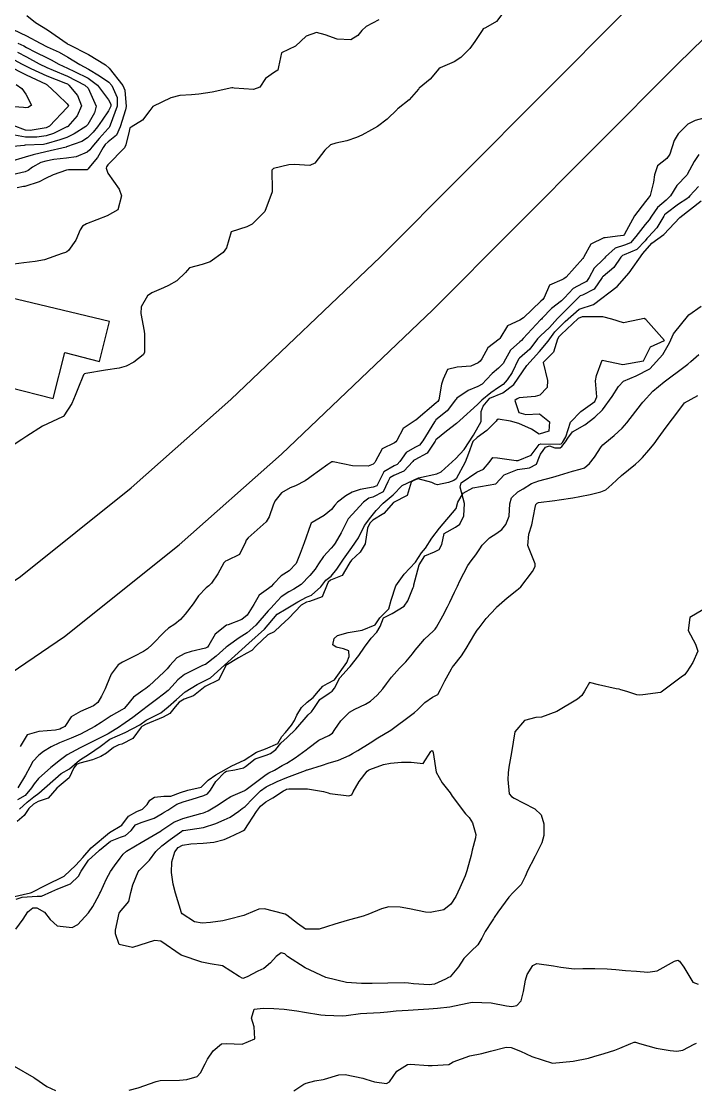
# Model space of a CAD drawing. Header units: metres. Extents: x 307586 to 320046, y 7427249 to 7434250.
# Drawn here: x 314091.7 to 314156.9, y 7432944.3 to 7433047.5 of the extents above; entities that cross this region are included whole.
import ezdxf

# ---------------------------------------------------------------- set-up
doc = ezdxf.new("R2010")
doc.units = ezdxf.units.M
doc.header["$MEASUREMENT"] = 0
for name, color, linetype in [('Curvas de Nivel 1m', 11, 'Continuous'), ('Curvas de Nivel 5m', 15, 'Continuous'), ('Edificações', 30, 'Continuous'), ('Hidrografia', 140, 'Continuous'), ('Vias Primárias', 230, 'Continuous')]:
    doc.layers.add(name, color=color, linetype=linetype)

msp = doc.modelspace()

# ---------------------------------------------------------------- linework, layer by layer
at = {"layer": 'Curvas de Nivel 1m', "flags": 128}
for points, elevation in [([(314138.25, 7433048.28), (314137.61, 7433047.46), (314136.55, 7433046.85), (314136.33, 7433046.75), (314136.23, 7433046.61), (314135.54, 7433045.53), (314135.04, 7433044.87), (314134.19, 7433044), (314133.52, 7433043.56), (314132.18, 7433043), (314132.05, 7433042.9), (314131.2, 7433041.89), (314130.15, 7433041.01), (314130.11, 7433040.97), (314130.08, 7433040.93), (314129.19, 7433039.89), (314128.13, 7433039.06), (314128.07, 7433039.01), (314128.01, 7433038.95), (314127.06, 7433038.02), (314126.12, 7433037.31), (314125.55, 7433036.98), (314124.62, 7433036.48), (314124.1, 7433036.25), (314123.17, 7433035.93), (314122.09, 7433035.71), (314121.57, 7433035.55), (314121.03, 7433035.04), (314120.07, 7433033.77), (314119.58, 7433033.55), (314118.07, 7433033.65), (314117.54, 7433033.61), (314116.06, 7433033.27), (314115.9, 7433033.09), (314115.95, 7433031.17), (314115.95, 7433031.09), (314115.94, 7433031), (314115.24, 7433029.1), (314114, 7433027.88), (314113.51, 7433027.62), (314111.99, 7433027.14), (314111.52, 7433025.6), (314111.21, 7433025.15), (314109.95, 7433024.23), (314109.17, 7433023.96), (314107.95, 7433023.66), (314107.73, 7433023.41), (314107.58, 7433023.19), (314106.73, 7433022.4), (314105.92, 7433021.93), (314105.43, 7433021.71), (314104.33, 7433021.23), (314103.91, 7433020.96), (314103.27, 7433019.87), (314103.24, 7433019.25), (314103.58, 7433017.54), (314103.62, 7433017.24), (314103.61, 7433015.48), (314103.49, 7433015.24), (314102.56, 7433014.53), (314101.83, 7433014.13), (314101.16, 7433013.94), (314099.83, 7433013.75), (314097.95, 7433013.43), (314097.82, 7433013.41), (314097.76, 7433013.38), (314097.71, 7433013.31), (314097.16, 7433011.96), (314096.91, 7433011.32), (314096.57, 7433010.54), (314095.82, 7433009.33), (314095.77, 7433009.29), (314095.69, 7433009.25), (314093.76, 7433008.35), (314092.22, 7433007.38), (314091.96, 7433007.17), (314091.75, 7433007.04), (314090.73, 7433006.39)], 726), ([(314092.24, 7433048.06), (314093.07, 7433047.37), (314094.22, 7433046.67), (314096.14, 7433045.33), (314096.18, 7433045.31), (314096.2, 7433045.29), (314096.29, 7433045.24), (314098.19, 7433044.27), (314099.83, 7433043.29), (314100.18, 7433042.97), (314101.52, 7433041.27), (314101.71, 7433040.83), (314101.84, 7433039.26), (314101.78, 7433038.92), (314101.25, 7433037.27), (314100.89, 7433036.49), (314100.09, 7433035.82), (314099.8, 7433035.58), (314099.61, 7433035.29), (314099.05, 7433034.33), (314098.22, 7433033.31), (314098.15, 7433033.22), (314098.06, 7433033.14), (314096.26, 7433033.13), (314096.06, 7433033.09), (314094.77, 7433032.63), (314094.05, 7433032.3), (314093.43, 7433031.98), (314092.04, 7433031.53), (314091.91, 7433031.51), (314091.3, 7433031.39)], 728), ([(314126.24, 7433047.64), (314125.03, 7433046.99), (314124.62, 7433046.6), (314124.22, 7433046.11), (314123.53, 7433045.69), (314122.21, 7433045.75), (314121.07, 7433046.19), (314120.22, 7433046.4), (314119.24, 7433046.04), (314118.2, 7433045.07), (314116.85, 7433044.43), (314116.54, 7433043.09), (314116.48, 7433042.78), (314116.18, 7433042.57), (314115.3, 7433041.96), (314114.74, 7433041.11), (314114.15, 7433040.9), (314112.26, 7433041.04), (314112.15, 7433041.05), (314112.06, 7433041.05), (314110.15, 7433040.65), (314108.87, 7433040.45), (314108.14, 7433040.39), (314107.03, 7433040.31), (314106.14, 7433040.09), (314104.42, 7433039.24), (314104.13, 7433038.87), (314103.42, 7433037.94), (314102.31, 7433037.26), (314102.18, 7433037.19), (314102.11, 7433036.86), (314101.8, 7433035.55), (314101.66, 7433035.27), (314100.07, 7433033.61), (314099.94, 7433033.42), (314099.91, 7433033.29), (314100.06, 7433032.8), (314101.15, 7433031.27), (314101.39, 7433030.63), (314101.02, 7433029.27), (314100.01, 7433028.67), (314099.01, 7433028.3), (314098, 7433027.9), (314097.62, 7433027.69), (314097.38, 7433027.32), (314096.97, 7433026.33), (314096.26, 7433025.33), (314096.09, 7433025.2), (314095.96, 7433025.15), (314095.66, 7433025.04), (314093.95, 7433024.44), (314093.05, 7433024.27), (314091.95, 7433024.13), (314090.48, 7433023.93)], 727), ([(314090.93, 7433046.69), (314092.21, 7433046.08), (314093.53, 7433045.37), (314094.2, 7433045.03), (314095.35, 7433044.5), (314096.19, 7433044.01), (314097.36, 7433043.32), (314098.18, 7433042.86), (314099.25, 7433042.22), (314100.16, 7433041.61), (314100.45, 7433041.29), (314100.98, 7433040.12), (314100.98, 7433039.28), (314100.29, 7433037.46), (314100.22, 7433037.29), (314100.19, 7433037.21), (314100.11, 7433037.12), (314099.22, 7433036.17), (314098.51, 7433035.31), (314098.33, 7433035.06), (314098.08, 7433034.83), (314096.99, 7433034.4), (314096.07, 7433034.27), (314094.84, 7433034.12), (314094.07, 7433033.97), (314093.6, 7433033.83), (314092.78, 7433033.37), (314092.37, 7433033.07), (314092.06, 7433032.93), (314090.82, 7433032.63)], 729), ([(314090.73, 7433043.94), (314091.73, 7433043.39), (314092.18, 7433043.15), (314092.62, 7433042.93), (314094.17, 7433042.23), (314095.98, 7433041.5), (314096.15, 7433041.43), (314096.31, 7433041.33), (314097.13, 7433040.33), (314097.52, 7433039.32), (314097.11, 7433038.34), (314096.2, 7433037.33), (314096.15, 7433037.29), (314096.11, 7433037.27), (314094.81, 7433036.65), (314094.1, 7433036.43), (314093.19, 7433036.28), (314092.1, 7433036.3), (314091.03, 7433036.47)], 732), ([(314091.32, 7433044.52), (314092.19, 7433044.05), (314093.42, 7433043.37), (314094.18, 7433043.01), (314094.77, 7433042.75), (314096.17, 7433042.17), (314097.84, 7433041.31), (314098.15, 7433041.04), (314098.92, 7433039.3), (314098.78, 7433038.65), (314098.12, 7433037.52), (314098.03, 7433037.4), (314097.94, 7433037.31), (314096.82, 7433036.61), (314096.1, 7433036.27), (314095.42, 7433036.02), (314094.09, 7433035.63), (314093.86, 7433035.59), (314092.08, 7433035.5), (314091.97, 7433035.49), (314090.9, 7433035.4)], 731), ([(314090.34, 7433043.24), (314092.17, 7433042.3), (314094.11, 7433041.4), (314094.15, 7433041.39), (314094.2, 7433041.36), (314095.2, 7433040.4), (314096.13, 7433039.51), (314096.25, 7433039.33), (314096.22, 7433039.24), (314096.13, 7433039.14), (314094.41, 7433037.36), (314094.23, 7433037.24), (314094.11, 7433037.2), (314092.55, 7433036.94), (314092.11, 7433036.96), (314090.92, 7433037.4)], 733), ([(314091.2, 7433041.39), (314091.74, 7433040.98), (314092.14, 7433040.45), (314092.7, 7433039.37), (314092.35, 7433039.16), (314092.13, 7433039.13), (314091.91, 7433039.16), (314090.13, 7433039.3)], 734), ([(314157.19, 7433034.6), (314156.74, 7433033.93), (314156.06, 7433032.67), (314156.02, 7433032.61), (314155.06, 7433031.62), (314154.45, 7433030.63), (314154.03, 7433030.21), (314153.17, 7433029.5), (314152.61, 7433028.65), (314152.39, 7433028.28), (314152, 7433027.84), (314151.1, 7433026.67), (314150.58, 7433026.08), (314149.98, 7433025.84), (314149.1, 7433025.57), (314148.15, 7433024.71), (314148.07, 7433024.6), (314147.96, 7433024.5), (314147.06, 7433023.61), (314146.58, 7433022.72), (314146.32, 7433022.34), (314145.93, 7433022.14), (314145.02, 7433021.65), (314144.2, 7433020.76), (314143.91, 7433020.46), (314142.95, 7433019.72), (314142.04, 7433018.78), (314141.97, 7433018.7), (314141.89, 7433018.62), (314140.2, 7433016.81), (314140.04, 7433016.63), (314139.87, 7433016.49), (314138.98, 7433015.7), (314138.5, 7433014.82), (314138.27, 7433014.39), (314137.83, 7433013.95), (314137.22, 7433013.45), (314136.67, 7433012.84), (314136.24, 7433012.42), (314135.81, 7433012.18), (314134.88, 7433011.8), (314133.8, 7433011.04), (314133.72, 7433010.96), (314133.67, 7433010.88), (314132.84, 7433009.83), (314131.77, 7433008.95), (314131.73, 7433008.9), (314131.64, 7433008.77), (314130.5, 7433006.92), (314130.17, 7433006.5), (314129.74, 7433006.27), (314128.88, 7433005.8), (314128.28, 7433004.94), (314128.03, 7433004.64), (314127.72, 7433004.5), (314126.73, 7433003.94), (314126.25, 7433002.96), (314126.07, 7433002.59), (314125.69, 7433002.43), (314124.45, 7433002.23), (314123.69, 7433001.95), (314123.07, 7433001.62), (314122.25, 7433001.01), (314121.99, 7433000.7), (314121.67, 7433000.29), (314120.97, 7432999.71), (314119.8, 7432999.04), (314119.72, 7432998.97), (314119.65, 7432998.8), (314119.03, 7432997.05), (314118.65, 7432996.02), (314118.26, 7432995.06), (314117.6, 7432994.36), (314116.8, 7432993.87), (314116.08, 7432993.09), (314115.84, 7432992.83), (314115.58, 7432992.65), (314114.68, 7432991.99), (314114.16, 7432991.11), (314113.54, 7432990.07), (314113.01, 7432989.65), (314111.69, 7432989.14), (314111.57, 7432989.1), (314111.53, 7432989.09), (314110.45, 7432988.23), (314109.82, 7432987.16), (314109.68, 7432986.99), (314109.51, 7432986.89), (314108.13, 7432986.55), (314107.5, 7432986.37), (314106.74, 7432985.95), (314106.07, 7432985.2), (314105.8, 7432984.88), (314105.48, 7432984.56), (314104.05, 7432983.23), (314103.73, 7432982.97), (314103.46, 7432982.79), (314102.55, 7432982.15), (314101.83, 7432981.26), (314101.63, 7432981.05), (314101.43, 7432980.92), (314100.38, 7432980.32), (314099.42, 7432979.69), (314098.8, 7432979.29), (314097.41, 7432978.56), (314096.53, 7432978.19), (314095.4, 7432977.72), (314094.6, 7432977.34), (314093.85, 7432976.89), (314093.38, 7432976.53), (314092.82, 7432975.92), (314092.53, 7432975.37), (314092.12, 7432974.61), (314091.37, 7432973.38)], 724), ([(314157.14, 7433031.51), (314156.31, 7433030.61), (314156.19, 7433030.45), (314156.03, 7433030.34), (314155.21, 7433029.81), (314154.02, 7433028.91), (314153.87, 7433028.78), (314153.78, 7433028.64), (314153.13, 7433027.52), (314152.32, 7433026.66), (314152.15, 7433026.5), (314151.99, 7433026.27), (314151.2, 7433025.44), (314149.97, 7433024.92), (314149.8, 7433024.86), (314149.63, 7433024.69), (314148.96, 7433023.69), (314147.94, 7433022.83), (314147.88, 7433022.77), (314147.85, 7433022.71), (314147.07, 7433021.58), (314145.92, 7433021.02), (314145.72, 7433020.93), (314145.52, 7433020.74), (314143.9, 7433019.14), (314143.7, 7433018.96), (314143.52, 7433018.76), (314142.76, 7433017.89), (314141.88, 7433017.09), (314141.6, 7433016.78), (314140.86, 7433015.8), (314139.84, 7433014.91), (314139.79, 7433014.86), (314139.76, 7433014.81), (314139.13, 7433013.52), (314138.66, 7433012.82), (314138.26, 7433012.38), (314137.81, 7433012.08), (314137.07, 7433011.58), (314136.2, 7433010.85), (314135.99, 7433010.64), (314135.79, 7433010.45), (314134.08, 7433008.88), (314133.77, 7433008.61), (314132.8, 7433007.85), (314131.75, 7433007.02), (314131.68, 7433006.9), (314130.93, 7433005.72), (314129.73, 7433005.1), (314129.61, 7433005.04), (314129.53, 7433004.93), (314128.67, 7433003.98), (314127.71, 7433003.57), (314127.31, 7433003.36), (314127.12, 7433002.96), (314126.67, 7433001.98), (314125.68, 7433001.48), (314125.29, 7433001.37), (314124.76, 7433000.98), (314123.66, 7432999.79), (314123.29, 7432999.37), (314123.08, 7432999.01), (314122.62, 7432998.03), (314122.02, 7432997.02), (314121.86, 7432996.79), (314121.63, 7432996.54), (314120.9, 7432995.74), (314120.43, 7432995.03), (314120.1, 7432994.53), (314119.59, 7432993.89), (314118.74, 7432993.05), (314118.05, 7432992.59), (314117.57, 7432992.34), (314116.81, 7432991.83), (314116.1, 7432991.08), (314115.84, 7432990.79), (314115.55, 7432990.49), (314114.38, 7432989.11), (314113.53, 7432988.35), (314112.76, 7432987.89), (314111.72, 7432987.14), (314111.61, 7432987.04), (314111.51, 7432986.96), (314110.54, 7432986.11), (314109.49, 7432985.31), (314109.38, 7432985.26), (314109.14, 7432985.17), (314107.47, 7432984.32), (314106.84, 7432983.82), (314106.27, 7432983.2), (314105.88, 7432982.79), (314105.45, 7432982.43), (314104.76, 7432981.91), (314103.85, 7432981.23), (314103.43, 7432980.92), (314102.48, 7432980.19), (314101.41, 7432979.42), (314101.32, 7432979.36), (314101.18, 7432979.26), (314100.1, 7432978.58), (314099.4, 7432978.24), (314097.51, 7432977.31), (314097.44, 7432977.26), (314097.39, 7432977.25), (314096.14, 7432976.56), (314095.37, 7432975.98), (314095.01, 7432975.69), (314094.56, 7432975.34), (314093.35, 7432974.28), (314092.94, 7432973.77), (314092.68, 7432973.37), (314092.06, 7432972.64), (314091.33, 7432972.2)], 723), ([(314091.21, 7432962.62), (314091.8, 7432962.79), (314093.22, 7432962.91), (314093.66, 7432962.91), (314094.64, 7432963.34), (314095.23, 7432963.61), (314096.44, 7432964.1), (314097.24, 7432964.84), (314097.5, 7432965.31), (314098.19, 7432966.37), (314099.19, 7432967.28), (314099.27, 7432967.36), (314100.32, 7432968.23), (314101.29, 7432968.59), (314101.76, 7432968.78), (314102.32, 7432969.25), (314102.74, 7432969.81), (314103.3, 7432970.02), (314104.53, 7432970.44), (314105.31, 7432970.9), (314105.51, 7432971.01), (314105.87, 7432971.2), (314106.73, 7432971.79), (314107.33, 7432972.01), (314108.22, 7432972.29), (314109.34, 7432972.64), (314109.68, 7432972.81), (314110, 7432973.15), (314110.51, 7432973.99), (314111.36, 7432974.9), (314111.52, 7432974.98), (314112.35, 7432975.13), (314113.18, 7432975.3), (314113.37, 7432975.44), (314114.3, 7432976.18), (314115.38, 7432976.53), (314115.78, 7432976.69), (314116.29, 7432977.08), (314116.77, 7432977.7), (314117.4, 7432978.23), (314118.22, 7432979.06), (314119.43, 7432980.42), (314119.74, 7432980.72), (314119.98, 7432981.03), (314120.56, 7432981.91), (314121.46, 7432982.54), (314121.74, 7432982.73), (314121.97, 7432983.01), (314122.48, 7432984), (314123.37, 7432985), (314123.43, 7432985.05), (314123.48, 7432985.1), (314124.33, 7432986.16), (314124.87, 7432986.98), (314125.52, 7432987.85), (314126.07, 7432988.42), (314126.37, 7432988.96), (314126.7, 7432989.8), (314127.55, 7432990.23), (314128.71, 7432990.93), (314129.05, 7432991.44), (314129.58, 7432992.75), (314129.62, 7432992.88), (314129.63, 7432992.92), (314129.65, 7432992.99), (314130.16, 7432994.92), (314130.71, 7432995.82), (314131.62, 7432996.18), (314132.09, 7432996.43), (314132.35, 7432996.89), (314132.58, 7432997.96), (314133.65, 7432998.57), (314134.09, 7432998.87), (314134.47, 7432999.68), (314134.53, 7433000.87), (314134.11, 7433002.46), (314134.2, 7433002.87), (314135.71, 7433003.88), (314136.36, 7433004.2), (314136.93, 7433004.84), (314137.26, 7433005.31), (314137.73, 7433005.27), (314139.52, 7433005.02), (314139.73, 7433005.03), (314140.98, 7433005.54), (314141.75, 7433006.57), (314141.91, 7433006.62), (314143.75, 7433006.61), (314143.87, 7433006.64), (314143.99, 7433006.76), (314144.33, 7433007.32), (314144.79, 7433008.74), (314145.78, 7433009.75), (314147.13, 7433010.72), (314147.32, 7433011.19), (314147.19, 7433012.72), (314147.29, 7433013.25), (314147.84, 7433014.71), (314149.84, 7433014.29), (314151.84, 7433014.66), (314152.51, 7433016.01), (314153.87, 7433016.64), (314152.05, 7433018.66), (314151.89, 7433018.76), (314151.43, 7433018.67), (314149.89, 7433018.32), (314148.77, 7433018.7), (314147.89, 7433018.9), (314147.69, 7433018.91), (314145.89, 7433018.92), (314145.52, 7433018.74), (314143.88, 7433017.22), (314143.65, 7433016.99), (314143.51, 7433016.76), (314143.12, 7433015.5), (314142.38, 7433014.77), (314142.12, 7433014.5), (314142.54, 7433012.77), (314142.51, 7433012.07), (314141.8, 7433011.34), (314141.37, 7433011.21), (314139.8, 7433011.07), (314139.61, 7433010.99), (314139.39, 7433010.81), (314139.78, 7433009.67), (314140.45, 7433009.47), (314141.78, 7433009.55), (314142.73, 7433008.77), (314142.68, 7433007.85), (314141.76, 7433007.57), (314141.02, 7433008.04), (314139.77, 7433008.61), (314138.98, 7433008.82), (314137.77, 7433009.02), (314137.67, 7433008.93), (314137.59, 7433008.83), (314136.69, 7433007.91), (314135.76, 7433007.24), (314135.34, 7433006.86), (314134.91, 7433005.69), (314134.59, 7433004.87), (314133.71, 7433003.26), (314133.49, 7433003.09), (314132.98, 7433002.89), (314131.92, 7433002.67), (314131.7, 7433002.74), (314131.36, 7433002.91), (314130.04, 7433003.26), (314129.7, 7433003.13), (314129.57, 7433003.06), (314129.37, 7433002.93), (314128.99, 7433001.63), (314127.67, 7433000.95), (314126.73, 7432999.89), (314125.66, 7432999.25), (314125.37, 7432998.97), (314125.16, 7432998.49), (314124.93, 7432996.98), (314124.45, 7432996.16), (314123.61, 7432995.38), (314123.44, 7432995.17), (314123.35, 7432995), (314122.71, 7432993.89), (314121.59, 7432993.45), (314121.35, 7432993.26), (314121.25, 7432993.02), (314120.76, 7432991.83), (314119.56, 7432991.4), (314119.27, 7432991.33), (314118.74, 7432991.05), (314117.54, 7432989.78), (314117.18, 7432989.43), (314116.79, 7432989.08), (314116.15, 7432988.46), (314115.52, 7432988.16), (314114.41, 7432987.11), (314113.98, 7432986.64), (314113.5, 7432986.41), (314112.68, 7432985.94), (314111.48, 7432985.21), (314111.45, 7432985.18), (314111.42, 7432985.14), (314110.79, 7432983.83), (314109.46, 7432983.16), (314108.34, 7432982.28), (314107.44, 7432981.96), (314106.97, 7432981.66), (314106.57, 7432981.2), (314106.07, 7432980.56), (314105.42, 7432980.2), (314103.69, 7432979.51), (314103.41, 7432979.35), (314103.35, 7432979.3), (314103.3, 7432979.24), (314102.49, 7432978.16), (314101.4, 7432977.61), (314101.13, 7432977.53), (314100.62, 7432977.27), (314099.93, 7432976.73), (314099.38, 7432976.42), (314098.59, 7432976.07), (314097.37, 7432975.77), (314097.04, 7432975.64), (314096.79, 7432975.32), (314096.33, 7432974.35), (314095.35, 7432973.54), (314095.12, 7432973.33), (314094.31, 7432972.36), (314093.32, 7432972.05), (314092.87, 7432971.81), (314092.44, 7432971.37), (314091.97, 7432970.71), (314091.3, 7432970.13)], 722), ([(314091.18, 7432959.71), (314091.89, 7432960.67), (314092.34, 7432961.37), (314092.8, 7432961.76), (314093.2, 7432961.77), (314093.94, 7432961.35), (314094.5, 7432960.65), (314095.18, 7432960.03), (314096.61, 7432959.88), (314097.18, 7432960.17), (314098.2, 7432961.29), (314098.6, 7432961.89), (314099.22, 7432963.03), (314099.3, 7432963.2), (314099.34, 7432963.28), (314099.93, 7432964.58), (314100.32, 7432965.27), (314100.7, 7432965.82), (314101.26, 7432966.58), (314101.55, 7432966.97), (314101.87, 7432967.25), (314102.75, 7432967.77), (314103.28, 7432968.08), (314105.21, 7432969.21), (314105.29, 7432969.27), (314106.45, 7432970.05), (314107.31, 7432970.42), (314109.05, 7432970.9), (314109.31, 7432970.96), (314109.46, 7432971.01), (314109.75, 7432971.16), (314110.74, 7432971.72), (314111.33, 7432972.14), (314111.94, 7432972.53), (314113.29, 7432973.12), (314113.33, 7432973.14), (314113.34, 7432973.15), (314113.42, 7432973.2), (314115.36, 7432974.67), (314115.62, 7432974.82), (314116.17, 7432975.08), (314116.92, 7432975.52), (314117.37, 7432975.77), (314118.18, 7432976.26), (314119.23, 7432977.04), (314119.39, 7432977.18), (314120.46, 7432977.97), (314121.41, 7432978.45), (314121.76, 7432978.67), (314122.01, 7432979.01), (314122.57, 7432979.86), (314123.43, 7432980.7), (314123.94, 7432980.99), (314124.96, 7432981.45), (314125.44, 7432981.77), (314126.08, 7432982.34), (314126.64, 7432982.96), (314126.99, 7432983.44), (314127.47, 7432984.08), (314128.25, 7432984.94), (314128.86, 7432985.57), (314129.5, 7432986.33), (314129.76, 7432986.67), (314129.95, 7432986.92), (314130.67, 7432987.76), (314131.53, 7432988.56), (314131.69, 7432988.73), (314131.81, 7432988.9), (314132.44, 7432990), (314132.89, 7432990.89), (314133.11, 7432991.34), (314133.57, 7432992.3), (314133.76, 7432992.69), (314133.86, 7432992.88), (314134.09, 7432993.38), (314134.84, 7432994.86), (314135.16, 7432995.31), (314135.62, 7432995.9), (314136.01, 7432996.47), (314136.25, 7432996.84), (314136.94, 7432997.54), (314137.64, 7432998.01), (314138.13, 7432998.35), (314138.54, 7432998.82), (314138.84, 7432999.63), (314138.92, 7433000.82), (314139.08, 7433001.42), (314139.69, 7433001.99), (314140.19, 7433002.3), (314141.01, 7433002.79), (314141.71, 7433003.07), (314143.07, 7433003.41), (314143.71, 7433003.59), (314144.96, 7433003.98), (314145.72, 7433004.17), (314146.12, 7433004.33), (314146.61, 7433004.72), (314147.1, 7433005.34), (314147.75, 7433006.33), (314147.91, 7433006.55), (314148.09, 7433006.71), (314149, 7433007.45), (314149.77, 7433008.15), (314150.23, 7433008.68), (314151.65, 7433010.51), (314151.76, 7433010.66), (314151.8, 7433010.71), (314152.73, 7433011.73), (314153.82, 7433012.64), (314155.84, 7433014.13), (314156.1, 7433014.35), (314156.41, 7433014.6), (314157.17, 7433015.28)], 723), ([(314157.56, 7432990.59), (314156.31, 7432989.84), (314156.16, 7432988.6), (314156.85, 7432987.27), (314157.08, 7432986.59), (314156.6, 7432985.49), (314156.03, 7432984.6), (314155.78, 7432984.31), (314155.48, 7432984.08), (314153.55, 7432982.64), (314153.46, 7432982.6), (314151.76, 7432982.36), (314151.46, 7432982.34), (314151.17, 7432982.38), (314150.22, 7432982.68), (314149.64, 7432982.86), (314149.47, 7432982.91), (314149.2, 7432982.96), (314147.47, 7432983.34), (314146.62, 7432983.57), (314146.13, 7432982.72), (314145.88, 7432982.3), (314145.46, 7432981.95), (314143.44, 7432980.76), (314141.98, 7432980.22), (314141.43, 7432980.16), (314140.34, 7432979.87), (314139.41, 7432978.8), (314139.06, 7432976.8), (314138.81, 7432975.37), (314138.74, 7432974.81), (314138.73, 7432974.18), (314138.84, 7432972.81), (314139.08, 7432972.54), (314139.34, 7432972.38), (314140.19, 7432971.94), (314141.33, 7432971.34), (314141.95, 7432970.77), (314142.2, 7432969.88), (314142.2, 7432968.77), (314141.99, 7432968.06), (314141.37, 7432966.78), (314141.34, 7432966.72), (314141.27, 7432966.59), (314140.64, 7432965.4), (314140.38, 7432964.79), (314140, 7432964.03), (314139.23, 7432963.24), (314138.81, 7432962.81), (314137.74, 7432961.35), (314137.39, 7432960.83), (314137.32, 7432960.71), (314137.2, 7432960.53), (314136.54, 7432959.48), (314136.2, 7432958.84), (314135.81, 7432958.2), (314135.16, 7432957.59), (314134.47, 7432956.86), (314133.94, 7432956.07), (314133.13, 7432955.1), (314132.99, 7432955.02), (314132.71, 7432954.88), (314131.63, 7432954.39), (314131.12, 7432954.34), (314129.61, 7432954.43), (314129.12, 7432954.48), (314128.71, 7432954.51), (314127.12, 7432954.5), (314125.61, 7432954.47), (314125.12, 7432954.46), (314124.58, 7432954.45), (314123.12, 7432954.56), (314121.12, 7432955.02), (314119.14, 7432955.96), (314117.44, 7432957.07), (314117.29, 7432957.21), (314117.16, 7432957.33), (314116.81, 7432957.42), (314116.33, 7432957.08), (314115.79, 7432956.44), (314115.14, 7432955.91), (314114.57, 7432955.65), (314113.54, 7432955.11), (314113.12, 7432954.95), (314112.77, 7432955.12), (314111.14, 7432956.17), (314109.94, 7432956.35), (314109.14, 7432956.52), (314107.15, 7432957.19), (314105.17, 7432958.55), (314104.57, 7432958.62), (314103.16, 7432958.17), (314102.46, 7432957.95), (314101.16, 7432958.22), (314100.79, 7432959.26), (314100.82, 7432959.62), (314101.17, 7432961.26), (314101.17, 7432961.28), (314101.19, 7432961.31), (314102.09, 7432962.37), (314102.28, 7432963.25), (314102.47, 7432964.01), (314103, 7432965.24), (314103.09, 7432965.39), (314103.25, 7432965.55), (314104.1, 7432966.38), (314104.71, 7432967.22), (314105.28, 7432967.76), (314106.1, 7432968.39), (314107.2, 7432969.19), (314107.26, 7432969.22), (314107.29, 7432969.24), (314107.36, 7432969.25), (314109.3, 7432969.55), (314110.51, 7432969.94), (314111.3, 7432970.27), (314111.89, 7432970.55), (314112.71, 7432971.13), (314113.06, 7432971.38), (314113.32, 7432971.57), (314114.09, 7432972.35), (314114.83, 7432973.1), (314115.35, 7432973.47), (314116.43, 7432974), (314117.36, 7432974.37), (314119.18, 7432975.04), (314119.31, 7432975.1), (314119.36, 7432975.13), (314120.81, 7432975.58), (314121.37, 7432975.76), (314122.34, 7432976.05), (314123.39, 7432976.49), (314123.7, 7432976.68), (314124.22, 7432976.99), (314125.4, 7432977.74), (314126.16, 7432978.21), (314127.41, 7432978.95), (314129.43, 7432980.45), (314129.7, 7432980.65), (314129.99, 7432980.91), (314130.71, 7432981.64), (314131.45, 7432982.15), (314131.96, 7432982.39), (314132.22, 7432982.89), (314132.63, 7432983.73), (314133.26, 7432984.88), (314133.35, 7432985.02), (314133.49, 7432985.2), (314134.23, 7432986.14), (314134.69, 7432986.86), (314135.53, 7432988.27), (314135.76, 7432988.62), (314135.94, 7432988.85), (314136.64, 7432989.74), (314137.55, 7432990.75), (314137.59, 7432990.79), (314137.63, 7432990.83), (314138.64, 7432991.75), (314139.58, 7432992.49), (314139.76, 7432992.62), (314139.97, 7432992.8), (314141.09, 7432994.28), (314141.37, 7432994.78), (314141.35, 7432995.04), (314140.64, 7432996.79), (314140.74, 7432997.89), (314141.04, 7432998.79), (314141.37, 7433000.49), (314141.43, 7433000.78), (314141.55, 7433000.9), (314141.68, 7433000.96), (314143.27, 7433001.17), (314143.68, 7433001.22), (314144.99, 7433001.43), (314145.69, 7433001.55), (314146.67, 7433001.74), (314147.7, 7433001.98), (314148.2, 7433002.2), (314148.78, 7433002.7), (314149.25, 7433003.16), (314149.71, 7433003.57), (314151.04, 7433004.67), (314151.41, 7433004.99), (314151.73, 7433005.32), (314152.36, 7433006.03), (314152.86, 7433006.65), (314153.24, 7433007.17), (314153.77, 7433007.89), (314154.31, 7433008.63), (314154.94, 7433009.47), (314155.8, 7433010.61), (314157.09, 7433011.31)], 724), ([(314102.11, 7432944.13), (314102.99, 7432944.37), (314104.75, 7432944.97), (314105, 7432945.05), (314105.13, 7432945.08), (314107, 7432945.12), (314107.71, 7432945.18), (314108.7, 7432945.47), (314109.01, 7432945.81), (314109.48, 7432946.7), (314109.71, 7432947.15), (314110.25, 7432947.94), (314111.05, 7432948.63), (314111.51, 7432948.67), (314113.05, 7432948.58), (314114.28, 7432949.1), (314114.21, 7432950.25), (314113.95, 7432951.11), (314114.2, 7432951.99), (314115.09, 7432952.07), (314116.12, 7432952.05), (314117.09, 7432951.97), (314118.32, 7432951.82), (314119.08, 7432951.7), (314120.66, 7432951.44), (314121.08, 7432951.4), (314122.75, 7432951.34), (314123.08, 7432951.37), (314124.49, 7432951.57), (314125.08, 7432951.59), (314126.38, 7432951.66), (314127.08, 7432951.73), (314127.94, 7432951.8), (314129.09, 7432951.87), (314130.06, 7432951.94), (314131.09, 7432952.01), (314131.92, 7432952.06), (314133.1, 7432952.2), (314134.79, 7432952.55), (314135.1, 7432952.63), (314135.29, 7432952.66), (314137.1, 7432952.58), (314138.59, 7432952.3), (314139.1, 7432952.23), (314139.58, 7432952.32), (314140.02, 7432952.79), (314140.22, 7432953.68), (314140.42, 7432954.79), (314140.6, 7432955.32), (314141.14, 7432956.21), (314141.53, 7432956.39), (314143.14, 7432956.17), (314143.85, 7432956.04), (314145.14, 7432955.88), (314145.97, 7432955.89), (314147.14, 7432955.91), (314148.32, 7432955.87), (314149.14, 7432955.81), (314150.1, 7432955.71), (314151.14, 7432955.64), (314152.25, 7432955.54), (314153.14, 7432955.68), (314154.81, 7432956.62), (314155.15, 7432956.71), (314155.31, 7432956.61), (314155.72, 7432956.03), (314156.61, 7432954.6), (314157.12, 7432954.4)], 724), ([(314085.07, 7432943.45), (314085.88, 7432944.55), (314086.56, 7432945.43), (314086.75, 7432945.69), (314087.01, 7432945.95), (314088.03, 7432946.4), (314089.02, 7432946.5), (314089.82, 7432946.59), (314091.02, 7432946.47), (314092.91, 7432945.36), (314093, 7432945.29), (314094.16, 7432944.51), (314094.99, 7432944.11)], 724)]:
    msp.add_lwpolyline(points, dxfattribs=dict(at, elevation=elevation))
at = {"layer": 'Curvas de Nivel 5m', "flags": 128}
for points, elevation in [([(314091.37, 7433045.39), (314091.93, 7433045.11), (314092.2, 7433044.97), (314093.06, 7433044.5), (314094.19, 7433043.95), (314094.58, 7433043.75), (314095.34, 7433043.34), (314096.18, 7433042.95), (314096.84, 7433042.65), (314098.16, 7433041.99), (314099.07, 7433041.3), (314100.14, 7433039.9), (314100.34, 7433039.49), (314100.34, 7433039.29), (314100.13, 7433038.84), (314099.5, 7433037.92), (314099.07, 7433037.3), (314098.64, 7433036.77), (314098.1, 7433036.21), (314097.55, 7433035.86), (314096.08, 7433035.34), (314096.05, 7433035.33), (314094.08, 7433034.87), (314092.86, 7433034.59), (314092.07, 7433034.35), (314090.56, 7433033.89)], 730), ([(314158.13, 7433038.26), (314156.82, 7433037.91), (314156.12, 7433037.53), (314155.18, 7433036.62), (314154.78, 7433035.95), (314154.37, 7433034.64), (314154.08, 7433034.22), (314153.19, 7433033.53), (314152.9, 7433032.65), (314152.78, 7433031.92), (314152.46, 7433030.66), (314152.29, 7433030.39), (314152.03, 7433030.08), (314150.97, 7433028.68), (314150, 7433026.92), (314149.9, 7433026.79), (314149.31, 7433026.7), (314148.14, 7433026.56), (314147.99, 7433026.54), (314146.75, 7433025.95), (314146.06, 7433024.73), (314146.03, 7433024.66), (314145.96, 7433024.55), (314144.34, 7433022.75), (314144.12, 7433022.58), (314143.94, 7433022.49), (314142.73, 7433021.97), (314142.22, 7433020.78), (314142.09, 7433020.6), (314141.91, 7433020.44), (314140.22, 7433018.81), (314139.89, 7433018.6), (314138.68, 7433018.03), (314137.93, 7433016.83), (314137.91, 7433016.79), (314137.87, 7433016.75), (314136.79, 7433015.91), (314136.2, 7433014.85), (314136.05, 7433014.64), (314135.84, 7433014.48), (314135.14, 7433014.16), (314133.83, 7433014.04), (314132.9, 7433013.82), (314132.47, 7433012.89), (314132.32, 7433012.39), (314132.04, 7433010.9), (314131.95, 7433010.74), (314131.79, 7433010.59), (314129.84, 7433008.93), (314129.77, 7433008.88), (314128.6, 7433008.11), (314127.99, 7433006.95), (314127.88, 7433006.82), (314127.75, 7433006.74), (314126.56, 7433006.15), (314125.94, 7433004.97), (314125.86, 7433004.83), (314125.72, 7433004.68), (314125.23, 7433004.49), (314123.72, 7433004.52), (314121.83, 7433004.91), (314121.72, 7433004.91), (314121.33, 7433004.64), (314119.71, 7433003.49), (314119.47, 7433003.29), (314119.12, 7433003.06), (314118.19, 7433002.57), (314117.69, 7433002.37), (314116.85, 7433001.91), (314116.21, 7433001.08), (314116.05, 7433000.7), (314115.66, 7432999.58), (314115.37, 7432999.09), (314113.64, 7432997.54), (314113.44, 7432997.32), (314113.36, 7432997.12), (314112.79, 7432995.95), (314111.61, 7432995.36), (314111.44, 7432995.3), (314111.28, 7432995.14), (314110.69, 7432994.05), (314110.09, 7432993.15), (314109.83, 7432992.91), (314109.58, 7432992.71), (314108.81, 7432991.93), (314108.3, 7432991.18), (314107.54, 7432990.18), (314107.07, 7432989.66), (314106.53, 7432989.2), (314105.93, 7432988.8), (314105.53, 7432988.47), (314104.34, 7432987.23), (314103.91, 7432986.83), (314103.5, 7432986.56), (314102.63, 7432986.12), (314101.49, 7432985.53), (314101.31, 7432985.44), (314101.05, 7432985.26), (314100.4, 7432984.35), (314099.93, 7432983.28), (314099.79, 7432982.95), (314099.45, 7432982.25), (314099.1, 7432981.63), (314098.69, 7432981.29), (314097.43, 7432980.75), (314096.51, 7432980.23), (314095.92, 7432979.32), (314095.6, 7432979.14), (314095.41, 7432979.06), (314095.01, 7432978.94), (314093.41, 7432978.83), (314092.27, 7432978.51), (314091.59, 7432977.38)], 725), ([(314118.03, 7432944.09), (314119, 7432944.71), (314119.22, 7432944.82), (314120.08, 7432945.03), (314120.86, 7432945.17), (314121.01, 7432945.2), (314122.4, 7432945.62), (314123.01, 7432945.66), (314124.69, 7432945.29), (314125.01, 7432945.2), (314125.84, 7432944.96), (314127, 7432944.79), (314127.28, 7432944.95), (314127.98, 7432945.97), (314129.03, 7432946.61), (314129.3, 7432946.65), (314131.03, 7432946.53), (314131.4, 7432946.52), (314133.03, 7432946.61), (314133.19, 7432946.71), (314133.42, 7432946.87), (314135.04, 7432947.46), (314136.2, 7432947.68), (314137.04, 7432947.9), (314138.55, 7432948.31), (314139.05, 7432948.28), (314139.94, 7432947.9), (314141.04, 7432947.4), (314143.03, 7432946.76), (314145.04, 7432946.95), (314146.51, 7432947.24), (314147.04, 7432947.39), (314148.04, 7432947.69), (314149.05, 7432948), (314149.53, 7432948.19), (314150.61, 7432948.66), (314150.93, 7432948.79), (314151.05, 7432948.78), (314151.45, 7432948.66), (314153.05, 7432948.2), (314154.4, 7432947.98), (314155.05, 7432947.92), (314155.64, 7432948.02), (314156.74, 7432948.59), (314156.94, 7432948.7)], 725)]:
    msp.add_lwpolyline(points, dxfattribs=dict(at, elevation=elevation))
at = {"layer": 'Curvas de Nivel 5m', "elevation": 725, "flags": 128}
msp.add_lwpolyline([(314131.39, 7432976.97), (314131.47, 7432976.9), (314131.51, 7432976.78), (314131.79, 7432974.9), (314132.37, 7432973.87), (314133.13, 7432972.88), (314133.34, 7432972.58), (314134.64, 7432970.86), (314134.97, 7432970.52), (314135.3, 7432969.98), (314135.61, 7432968.85), (314135.59, 7432968.54), (314135.28, 7432967.34), (314135.16, 7432966.85), (314134.76, 7432965.35), (314134.59, 7432964.86), (314134.09, 7432963.72), (314133.68, 7432962.87), (314133.22, 7432962.12), (314132.52, 7432961.58), (314131.2, 7432961.31), (314130.75, 7432961.36), (314129.2, 7432961.68), (314128.31, 7432961.83), (314127.21, 7432961.86), (314126.5, 7432961.66), (314125.2, 7432961.14), (314125.08, 7432961.09), (314124.74, 7432960.98), (314123.19, 7432960.55), (314121.99, 7432960.2), (314121.18, 7432959.94), (314120.5, 7432959.71), (314119.18, 7432959.71), (314118.38, 7432960.25), (314117.36, 7432961.07), (314117.19, 7432961.15), (314117.07, 7432961.19), (314115.2, 7432961.66), (314114.66, 7432961.64), (314113.43, 7432961.12), (314113.19, 7432961.03), (314111.68, 7432960.64), (314111.19, 7432960.52), (314110, 7432960.34), (314109.18, 7432960.28), (314108.43, 7432960.41), (314107.26, 7432961.19), (314107.19, 7432961.3), (314106.59, 7432963.2), (314106.38, 7432964.05), (314106.21, 7432965.2), (314106.25, 7432966.21), (314106.54, 7432967.2), (314106.87, 7432967.6), (314107.28, 7432967.82), (314108.08, 7432967.97), (314109.28, 7432968.04), (314110.32, 7432968.11), (314111.29, 7432968.39), (314111.81, 7432968.62), (314112.93, 7432969.12), (314113.18, 7432969.24), (314113.3, 7432969.35), (314114.43, 7432971.1), (314114.82, 7432971.59), (314115.33, 7432972.02), (314116, 7432972.42), (314117.03, 7432973.07), (314117.23, 7432973.18), (314117.34, 7432973.23), (314117.56, 7432973.28), (314119.35, 7432973.27), (314120.91, 7432973.02), (314121.34, 7432972.89), (314121.52, 7432972.84), (314123.34, 7432972.61), (314123.64, 7432972.7), (314123.78, 7432972.99), (314124.36, 7432973.99), (314125.12, 7432974.97), (314125.25, 7432975.09), (314125.37, 7432975.15), (314126.69, 7432975.64), (314127.38, 7432975.77), (314128.44, 7432975.87), (314129.38, 7432975.86), (314130.54, 7432975.74), (314131.27, 7432976.9), (314131.33, 7432976.96)], close=True, dxfattribs=at)
at = {"layer": 'Edificações'}
msp.add_lwpolyline([(314054.67, 7433011.13), (314084.81, 7433003.28), (314086.14, 7433008.48), (314089.35, 7433007.66), (314090.48, 7433012.11), (314094.79, 7433011.01), (314095.92, 7433015.46), (314099.27, 7433014.61), (314100.24, 7433018.45), (314064.25, 7433027.06), (314063.39, 7433023.1), (314057.64, 7433024.58), (314054.7, 7433013.33), (314055.16, 7433013.18)], close=True, dxfattribs=at)
at = {"layer": 'Hidrografia'}
for points, elevation in [([(314091.52, 7432971.32), (314092.28, 7432971.99), (314092.92, 7432972.51), (314093.39, 7432972.87), (314095.54, 7432974.76), (314096.37, 7432975.21), (314097.33, 7432976.04), (314098.28, 7432976.67), (314099.31, 7432977.38), (314100.26, 7432978.08), (314101.73, 7432978.72), (314103.14, 7432979.48), (314103.78, 7432979.93), (314105.18, 7432980.63), (314105.88, 7432981.2), (314106.71, 7432981.91), (314107.54, 7432982.67), (314108.69, 7432983.37), (314109.46, 7432983.76), (314109.97, 7432984.01), (314113.69, 7432987.37), (314115.2, 7432988.71), (314116.44, 7432990.16), (314117.29, 7432990.69), (314118.42, 7432991.35), (314119.27, 7432991.81), (314119.74, 7432992.01), (314120.66, 7432992.8), (314121.12, 7432993.46), (314121.65, 7432993.85), (314122.18, 7432994.51), (314122.84, 7432995.5), (314123.63, 7432996.62), (314124.29, 7432997.55), (314124.88, 7432998.73), (314125.47, 7432999.53), (314126, 7433000.18), (314126.66, 7433000.91), (314127.65, 7433001.7), (314128.51, 7433002.62), (314130.09, 7433003.35), (314131.87, 7433003.75), (314132.27, 7433003.94), (314133.68, 7433005.22), (314134.51, 7433006.09), (314135.39, 7433007.46), (314136.14, 7433008.79), (314136.14, 7433009.75), (314136.34, 7433010.29), (314136.97, 7433011.04), (314138.22, 7433011.58), (314139.3, 7433012.37), (314140.56, 7433014.21), (314141.77, 7433015.55), (314142.6, 7433016.55), (314143.27, 7433017.47), (314144.27, 7433018.47), (314145.61, 7433019.64), (314146.99, 7433020.1), (314149.3, 7433021.84), (314150.44, 7433023.18), (314151.78, 7433025.05), (314152.65, 7433026.05), (314153.79, 7433026.86), (314155.33, 7433028.53), (314157.4, 7433030.14)], 691.82), ([(314090.75, 7432962.81), (314092.58, 7432963.21), (314092.69, 7432963.26), (314094.07, 7432963.97), (314095.84, 7432964.82), (314096.98, 7432965.9), (314097.66, 7432966.64), (314098.46, 7432967.56), (314100.23, 7432969.04), (314101.43, 7432969.78), (314102.05, 7432970.63), (314102.85, 7432971.09), (314103.42, 7432971.32), (314103.88, 7432971.77), (314104.11, 7432972.17), (314104.56, 7432972.46), (314105.47, 7432972.57), (314106.16, 7432972.57), (314107.07, 7432972.91), (314107.81, 7432973.14), (314109.07, 7432973.43), (314109.75, 7432974.11), (314110.49, 7432974.62), (314112.04, 7432975.5), (314113.24, 7432976.06), (314114.44, 7432976.81), (314115.29, 7432977.15), (314116.49, 7432977.66), (314116.89, 7432978.34), (314117.23, 7432978.74), (314117.8, 7432979.43), (314118.09, 7432979.88), (314118.32, 7432980.4), (314118.77, 7432981.14), (314119.34, 7432981.65), (314119.91, 7432982.11), (314120.43, 7432982.73), (314120.83, 7432983.19), (314121.28, 7432983.47), (314121.97, 7432983.82), (314123.17, 7432985.49), (314123.4, 7432986.06), (314123.34, 7432986.63), (314122.83, 7432986.8), (314122.14, 7432986.97), (314121.8, 7432987.2), (314121.92, 7432987.82), (314122.26, 7432988.11), (314123.28, 7432988.39), (314124.65, 7432988.62), (314125.91, 7432989.14), (314126.36, 7432989.82), (314127.22, 7432990.67), (314127.45, 7432991.53), (314127.9, 7432992.9), (314128.7, 7432994.04), (314129.79, 7432995.18), (314130.36, 7432996.09), (314130.76, 7432996.55), (314131.38, 7432997.51), (314132.12, 7432998.48), (314133.73, 7433000.38), (314133.9, 7433001.01), (314134.41, 7433001.86), (314135.33, 7433002.38), (314137.55, 7433002.78), (314138.35, 7433003.63), (314139.66, 7433004.14), (314140.8, 7433004.31), (314141.49, 7433004.66), (314141.78, 7433005.41), (314141.89, 7433005.63), (314142.12, 7433005.98), (314142.35, 7433006.32), (314142.75, 7433006.43), (314143.26, 7433006.26), (314143.78, 7433006.26), (314143.95, 7433006.38), (314144.29, 7433006.83), (314144.52, 7433007.17), (314144.97, 7433007.8), (314146.17, 7433008.48), (314147.14, 7433009.22), (314147.88, 7433009.91), (314148.79, 7433011.22), (314149.42, 7433012.19), (314149.88, 7433012.7), (314151.13, 7433013.21), (314152.44, 7433013.9), (314153.7, 7433015.27), (314154.33, 7433016.41), (314154.72, 7433017.26), (314156.22, 7433019.1), (314157.41, 7433019.95)], 128.58)]:
    msp.add_lwpolyline(points, dxfattribs=dict(at, elevation=elevation))
at = {"layer": 'Vias Primárias'}
msp.add_lwpolyline([(313955.06, 7432971.98), (314013.43, 7432972.67, 0.007239), (314028.58, 7432973.06, 0.01259), (314044.9, 7432974.53), (314052.77, 7432975.97), (314062, 7432978.43), (314069.56, 7432981.09), (314077.52, 7432984.78), (314082.44, 7432987.58), (314091.61, 7432993.81), (314102.33, 7433002.38), (314111.96, 7433010.93), (314126.42, 7433024.73), (314150.09, 7433048.5), (314170.3, 7433068.27), (314179.1, 7433076.82)], format="xyb", dxfattribs=at)
msp.add_lwpolyline([(313955.06, 7432971.98), (314013.43, 7432972.67, 0.007239), (314028.58, 7432973.06, 0.01259), (314044.9, 7432974.53), (314052.77, 7432975.97), (314062, 7432978.43), (314069.56, 7432981.09), (314077.52, 7432984.78), (314082.44, 7432987.58), (314091.61, 7432993.81), (314102.33, 7433002.38), (314111.96, 7433010.93), (314126.42, 7433024.73), (314150.09, 7433048.5), (314170.3, 7433068.27), (314179.1, 7433076.82)], format="xyb", dxfattribs=at)
msp.add_lwpolyline([(313854.36, 7432964.1), (313915.36, 7432964.54), (313937.21, 7432964.78), (313972.19, 7432965.13), (314018.04, 7432965.91), (314033.53, 7432966.36), (314041.15, 7432966.92), (314044.9, 7432967.36), (314051.05, 7432968.23), (314061.13, 7432970.53), (314072.26, 7432974.41), (314080.82, 7432978.37), (314086.25, 7432981.47), (314095.89, 7432988.01), (314106.97, 7432996.87), (314116.84, 7433005.63), (314131.46, 7433019.59), (314155.16, 7433043.39), (314175.33, 7433063.11), (314186.01, 7433073.49)], dxfattribs=at)
msp.add_lwpolyline([(313854.36, 7432964.1), (313915.36, 7432964.54), (313937.21, 7432964.78), (313972.19, 7432965.13), (314018.04, 7432965.91), (314033.53, 7432966.36), (314041.15, 7432966.92), (314044.9, 7432967.36), (314051.05, 7432968.23), (314061.13, 7432970.53), (314072.26, 7432974.41), (314080.82, 7432978.37), (314086.25, 7432981.47), (314095.89, 7432988.01), (314106.97, 7432996.87), (314116.84, 7433005.63), (314131.46, 7433019.59), (314155.16, 7433043.39), (314175.33, 7433063.11), (314186.01, 7433073.49)], dxfattribs=at)

doc.saveas('drawing.dxf')
